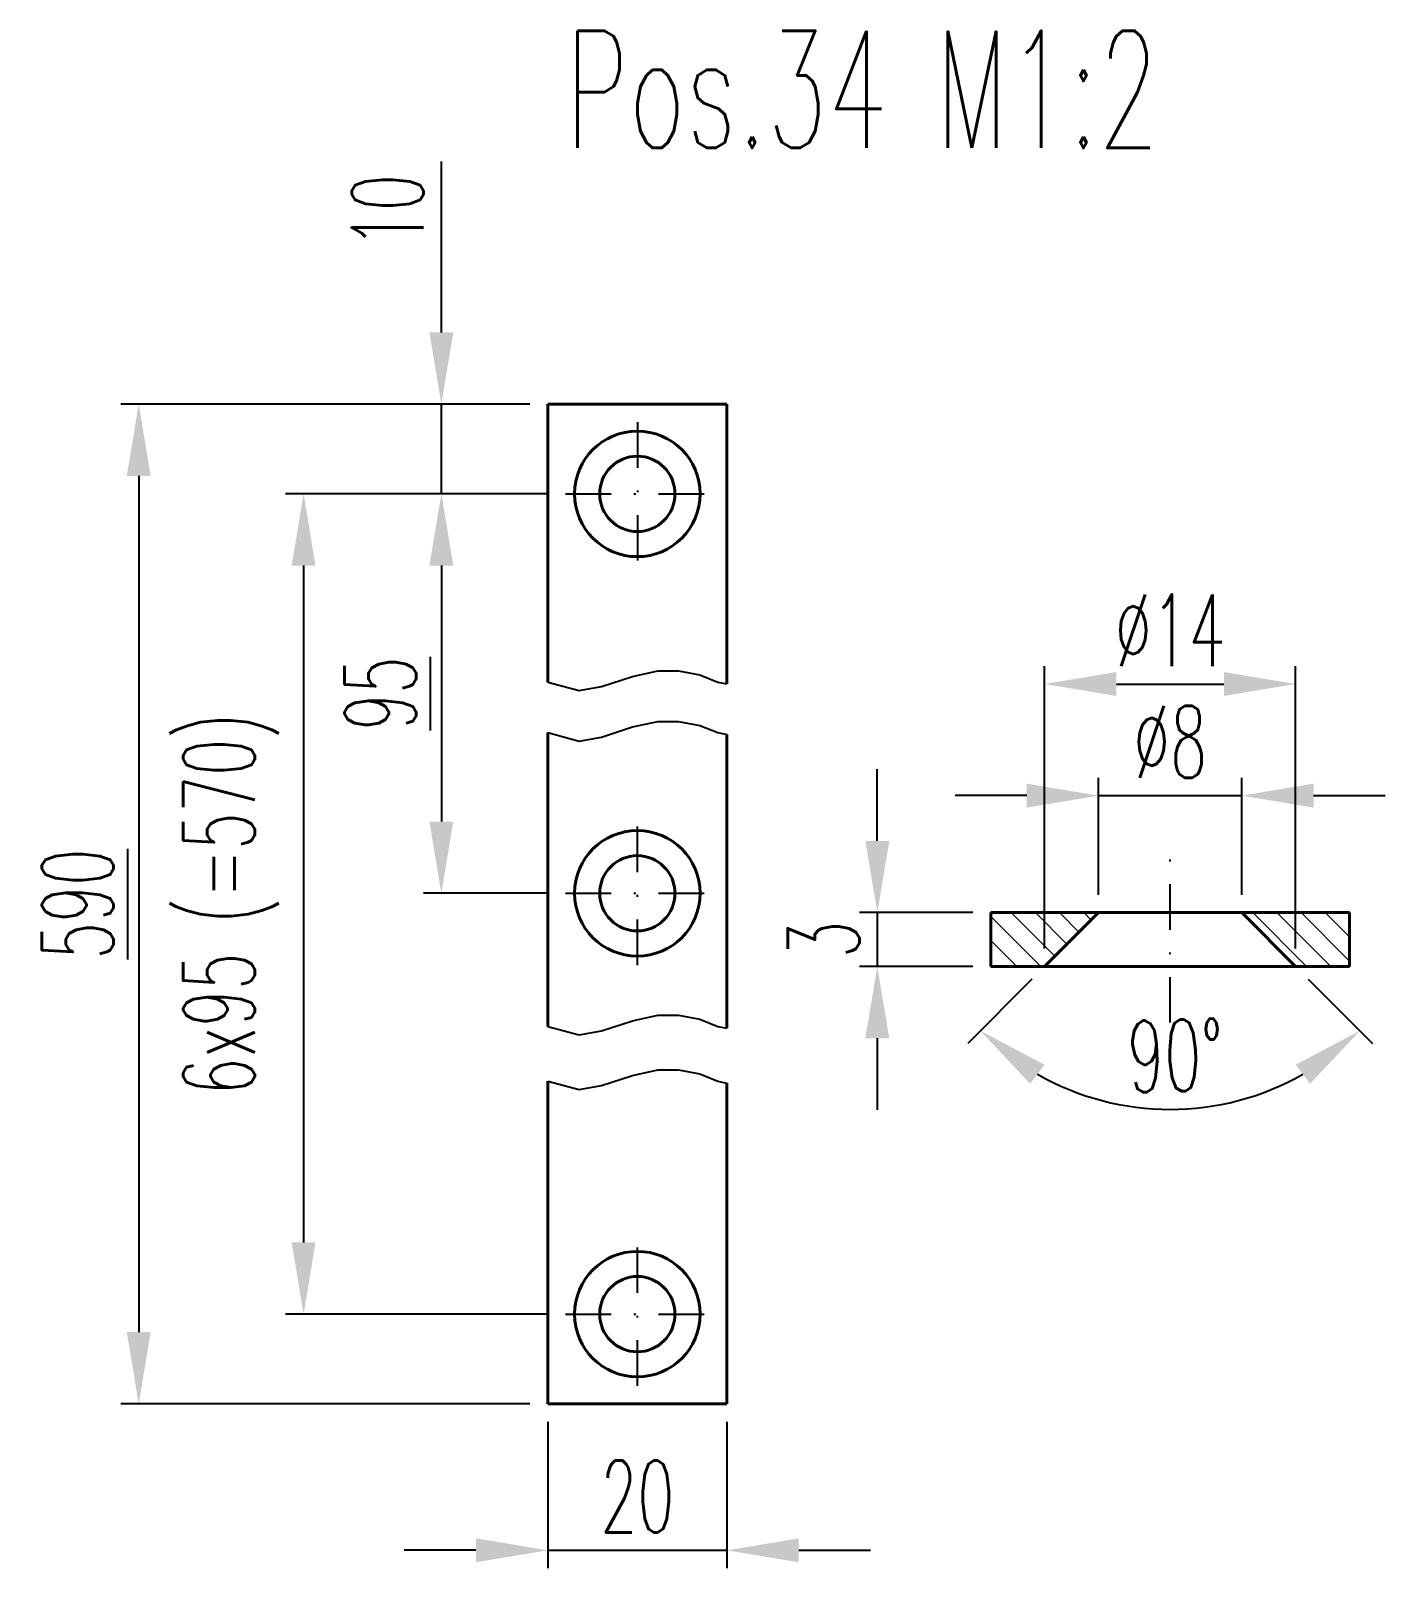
# Model space of a CAD drawing. Extents: x -2850 to -1661, y 5788 to 6629.
# Drawn here: x -1963.8 to -1888.2, y 5879.1 to 5964.8 of the extents above; entities that cross this region are included whole.
import ezdxf

# ---------------------------------------------------------------- set-up
doc = ezdxf.new("R2010")
doc.units = 0
doc.linetypes.add('STRICHPUNKT', pattern=[25.4, 12.7, -6.35, 0, -6.35])
doc.layers.get('Defpoints').update_dxf_attribs({"linetype": 'CONTINUOUS'})
for name, color, linetype, lineweight in [('ACHSE', 150, 'STRICHPUNKT', 25), ('BEM', 6, 'CONTINUOUS', 25), ('SCHRAFFUR', 252, 'CONTINUOUS', 13), ('TEXT_7', 1, 'CONTINUOUS', 60), ('VOLL_05', 7, 'CONTINUOUS', 40)]:
    doc.layers.add(name, color=color, linetype=linetype, lineweight=lineweight)
doc.styles.add('ROMANS', font='romans.shx', dxfattribs={"width": 0.6, "height": 80})
doc.styles.get("Standard").update_dxf_attribs({"font": 'romans.shx', "width": 0.6})
doc.dimstyles.get("Standard").update_dxf_attribs({"dimtxt": 4, "dimasz": 4, "dimexe": 1, "dimexo": 1, "dimgap": 1, "dimtad": 1, "dimdsep": 46, "dimtxsty": 'Standard', "dimcen": 0, "dimclrd": 256, "dimclre": 256, "dimclrt": 256, "dimazin": 0, "dimtfac": 1, "dimtmove": 0, "dimatfit": 3, "dimfxl": 0, "dimtolj": 1, "dimtzin": 0, "dimarcsym": 0})

# ---------------------------------------------------------------- blocks, each defined once
blk = doc.blocks.new('*D303')
at = {"layer": 'BEM', "lineweight": -2}
for p, q in [((-1934.95, 5887.255), (-1934.95, 5879.085)), ((-1924.95, 5887.255), (-1924.95, 5879.085)), ((-1938.95, 5880.085), (-1942.95, 5880.085)), ((-1934.95, 5880.085), (-1924.95, 5880.085)), ((-1920.95, 5880.085), (-1916.95, 5880.085))]:
    blk.add_line(p, q, dxfattribs=at)
at = {"layer": 'BEM'}
for points in [[(-1938.95, 5880.752), (-1938.95, 5879.418), (-1934.95, 5880.085)], [(-1920.95, 5880.752), (-1920.95, 5879.418), (-1924.95, 5880.085)]]:
    blk.add_solid(points, dxfattribs=at)
at = {"layer": 'Defpoints', "color": 0}
for p in [(-1934.95, 5888.255), (-1924.95, 5888.255), (-1924.95, 5880.085)]:
    blk.add_point(p, dxfattribs=at)
at = {"layer": 'BEM', "insert": (-1929.95, 5883.085), "char_height": 4, "attachment_point": 5}
blk.add_mtext('\\A1;20', dxfattribs=at)
blk = doc.blocks.new('*D302')
at = {"layer": 'BEM', "lineweight": -2}
for p, q in [((-1907.937, 5911.935), (-1911.524, 5908.348)), ((-1892.523, 5911.935), (-1888.936, 5908.348))]:
    blk.add_line(p, q, dxfattribs=at)
blk.add_arc((-1900.23, 5919.642), 14.972, 240.35363, 299.64637, dxfattribs=at)
at = {"layer": 'BEM'}
for points in [[(-1908.04, 5906.1), (-1907.231, 5907.16), (-1910.817, 5909.055)], [(-1893.229, 5907.16), (-1892.42, 5906.1), (-1889.643, 5909.055)]]:
    blk.add_solid(points, dxfattribs=at)
at = {"layer": 'Defpoints', "color": 0}
for p in [(-1904.23, 5915.642), (-1896.23, 5915.642), (-1907.23, 5912.642), (-1893.23, 5912.642), (-1904.105, 5905.18)]:
    blk.add_point(p, dxfattribs=at)
at = {"layer": 'BEM', "insert": (-1899.939, 5907.673), "char_height": 4, "attachment_point": 5, "rotation": 1.39094}
blk.add_mtext('\\A1;90°', dxfattribs=at)
blk = doc.blocks.new('*D301')
at = {"layer": 'BEM', "lineweight": -2}
for p, q in [((-1916.564, 5919.642), (-1916.564, 5923.642)), ((-1911.23, 5915.642), (-1917.564, 5915.642)), ((-1916.564, 5915.642), (-1916.564, 5912.642)), ((-1911.23, 5912.642), (-1917.564, 5912.642)), ((-1916.564, 5908.642), (-1916.564, 5904.642))]:
    blk.add_line(p, q, dxfattribs=at)
at = {"layer": 'BEM'}
for points in [[(-1917.23, 5919.642), (-1915.897, 5919.642), (-1916.564, 5915.642)], [(-1917.23, 5908.642), (-1915.897, 5908.642), (-1916.564, 5912.642)]]:
    blk.add_solid(points, dxfattribs=at)
at = {"layer": 'Defpoints', "color": 0}
for p in [(-1910.23, 5915.642), (-1916.564, 5912.642), (-1910.23, 5912.642)]:
    blk.add_point(p, dxfattribs=at)
at = {"layer": 'BEM', "insert": (-1919.564, 5914.142), "char_height": 4, "attachment_point": 5, "rotation": 90}
blk.add_mtext('\\A1;3', dxfattribs=at)
blk = doc.blocks.new('*D300')
at = {"layer": 'BEM', "lineweight": -2}
for p, q in [((-1904.23, 5916.642), (-1904.23, 5923.167)), ((-1896.23, 5916.642), (-1896.23, 5923.167)), ((-1908.23, 5922.167), (-1912.23, 5922.167)), ((-1904.23, 5922.167), (-1896.23, 5922.167)), ((-1892.23, 5922.167), (-1888.23, 5922.167))]:
    blk.add_line(p, q, dxfattribs=at)
at = {"layer": 'BEM'}
for points in [[(-1908.23, 5922.833), (-1908.23, 5921.5), (-1904.23, 5922.167)], [(-1892.23, 5922.833), (-1892.23, 5921.5), (-1896.23, 5922.167)]]:
    blk.add_solid(points, dxfattribs=at)
at = {"layer": 'Defpoints', "color": 0}
for p in [(-1896.23, 5922.167), (-1904.23, 5915.642), (-1896.23, 5915.642)]:
    blk.add_point(p, dxfattribs=at)
at = {"layer": 'BEM', "insert": (-1900.23, 5925.167), "char_height": 4, "attachment_point": 5}
blk.add_mtext('\\A1;%%c8', dxfattribs=at)
blk = doc.blocks.new('*D299')
at = {"layer": 'BEM', "lineweight": -2}
for p, q in [((-1907.23, 5913.642), (-1907.23, 5929.39)), ((-1893.23, 5913.642), (-1893.23, 5929.39)), ((-1903.23, 5928.39), (-1897.23, 5928.39))]:
    blk.add_line(p, q, dxfattribs=at)
at = {"layer": 'BEM'}
for points in [[(-1903.23, 5929.057), (-1903.23, 5927.724), (-1907.23, 5928.39)], [(-1897.23, 5929.057), (-1897.23, 5927.724), (-1893.23, 5928.39)]]:
    blk.add_solid(points, dxfattribs=at)
at = {"layer": 'Defpoints', "color": 0}
for p in [(-1893.23, 5928.39), (-1907.23, 5912.642), (-1893.23, 5912.642)]:
    blk.add_point(p, dxfattribs=at)
at = {"layer": 'BEM', "insert": (-1900.23, 5931.39), "char_height": 4, "attachment_point": 5}
blk.add_mtext('\\A1;%%c14', dxfattribs=at)
blk = doc.blocks.new('*D298')
at = {"layer": 'BEM', "lineweight": -2}
for p, q in [((-1940.883, 5947.992), (-1940.883, 5957.535)), ((-1935.95, 5943.992), (-1941.883, 5943.992)), ((-1940.883, 5938.992), (-1940.883, 5943.992)), ((-1934.95, 5938.992), (-1941.883, 5938.992)), ((-1940.883, 5934.992), (-1940.883, 5930.992))]:
    blk.add_line(p, q, dxfattribs=at)
at = {"layer": 'BEM'}
for points in [[(-1941.549, 5947.992), (-1940.216, 5947.992), (-1940.883, 5943.992)], [(-1941.549, 5934.992), (-1940.216, 5934.992), (-1940.883, 5938.992)]]:
    blk.add_solid(points, dxfattribs=at)
at = {"layer": 'Defpoints', "color": 0}
for p in [(-1940.883, 5943.992), (-1934.95, 5943.992), (-1933.95, 5938.992)]:
    blk.add_point(p, dxfattribs=at)
at = {"layer": 'BEM', "insert": (-1943.883, 5954.763), "char_height": 4, "attachment_point": 5, "rotation": 90}
blk.add_mtext('\\A1;10', dxfattribs=at)
blk = doc.blocks.new('*D297')
at = {"layer": 'BEM', "lineweight": -2}
for p, q in [((-1934.95, 5938.992), (-1941.883, 5938.992)), ((-1940.883, 5934.992), (-1940.883, 5920.72)), ((-1934.95, 5916.72), (-1941.883, 5916.72))]:
    blk.add_line(p, q, dxfattribs=at)
at = {"layer": 'BEM'}
for points in [[(-1941.549, 5934.992), (-1940.216, 5934.992), (-1940.883, 5938.992)], [(-1941.549, 5920.72), (-1940.216, 5920.72), (-1940.883, 5916.72)]]:
    blk.add_solid(points, dxfattribs=at)
at = {"layer": 'Defpoints', "color": 0}
for p in [(-1933.95, 5938.992), (-1940.883, 5916.72), (-1933.95, 5916.72)]:
    blk.add_point(p, dxfattribs=at)
at = {"layer": 'BEM', "insert": (-1944.283, 5927.856), "char_height": 4, "attachment_point": 5, "rotation": 90}
blk.add_mtext('\\A1;{\\L95}', dxfattribs=at)
blk = doc.blocks.new('*D296')
at = {"layer": 'BEM', "lineweight": -2}
for p, q in [((-1934.95, 5938.992), (-1949.568, 5938.992)), ((-1948.568, 5934.992), (-1948.568, 5897.255)), ((-1934.95, 5893.255), (-1949.568, 5893.255))]:
    blk.add_line(p, q, dxfattribs=at)
at = {"layer": 'BEM'}
for points in [[(-1949.235, 5934.992), (-1947.902, 5934.992), (-1948.568, 5938.992)], [(-1949.235, 5897.255), (-1947.902, 5897.255), (-1948.568, 5893.255)]]:
    blk.add_solid(points, dxfattribs=at)
at = {"layer": 'Defpoints', "color": 0}
for p in [(-1933.95, 5938.992), (-1948.568, 5893.255), (-1933.95, 5893.255)]:
    blk.add_point(p, dxfattribs=at)
at = {"layer": 'BEM', "insert": (-1952.616, 5916.123), "char_height": 4, "attachment_point": 5, "rotation": 90}
blk.add_mtext('\\A1;6x95 (=570)', dxfattribs=at)
blk = doc.blocks.new('*D295')
at = {"layer": 'BEM', "lineweight": -2}
for p, q in [((-1935.95, 5943.992), (-1958.762, 5943.992)), ((-1957.762, 5939.992), (-1957.762, 5892.255)), ((-1935.95, 5888.255), (-1958.762, 5888.255))]:
    blk.add_line(p, q, dxfattribs=at)
at = {"layer": 'BEM'}
for points in [[(-1958.429, 5939.992), (-1957.096, 5939.992), (-1957.762, 5943.992)], [(-1958.429, 5892.255), (-1957.096, 5892.255), (-1957.762, 5888.255)]]:
    blk.add_solid(points, dxfattribs=at)
at = {"layer": 'Defpoints', "color": 0}
for p in [(-1934.95, 5943.992), (-1957.762, 5888.255), (-1934.95, 5888.255)]:
    blk.add_point(p, dxfattribs=at)
at = {"layer": 'BEM', "insert": (-1961.162, 5916.123), "char_height": 4, "attachment_point": 5, "rotation": 90}
blk.add_mtext('\\A1;{\\L590}', dxfattribs=at)

msp = doc.modelspace()

# ---------------------------------------------------------------- linework, layer by layer
at = {"layer": 'ACHSE', "ltscale": 0.2}
for p, q in [((-1929.9501, 5942.9918), (-1929.9501, 5934.9918)), ((-1933.9501, 5938.9918), (-1925.9501, 5938.9918)), ((-1929.9501, 5912.7201), (-1929.9501, 5920.7201)), ((-1900.23, 5909.5112), (-1900.23, 5918.9583)), ((-1933.9501, 5916.7201), (-1925.9501, 5916.7201)), ((-1929.9501, 5889.255), (-1929.9501, 5897.255)), ((-1933.9501, 5893.255), (-1925.9501, 5893.255))]:
    msp.add_line(p, q, dxfattribs=at)
at = {"layer": 'BEM'}
for points in [[(-1934.9501, 5928.5015), (-1933.1987, 5928.0305), (-1931.9451, 5928.2543), (-1930.2214, 5928.8137), (-1928.8111, 5929.127), (-1927.6471, 5929.127), (-1926.4607, 5928.9032), (-1925.4534, 5928.5004), (-1924.9501, 5928.3975)], [(-1934.9501, 5925.6828), (-1933.1987, 5925.2118), (-1931.9451, 5925.4355), (-1930.2214, 5925.995), (-1928.8111, 5926.3083), (-1927.6471, 5926.3083), (-1926.4607, 5926.0845), (-1925.4534, 5925.6817), (-1924.9501, 5925.5788)], [(-1934.9501, 5909.2955), (-1933.1987, 5908.8245), (-1931.9451, 5909.0482), (-1930.2214, 5909.6077), (-1928.8111, 5909.921), (-1927.6471, 5909.921), (-1926.4607, 5909.6972), (-1925.4534, 5909.2944), (-1924.9501, 5909.1915)], [(-1934.9501, 5906.2458), (-1933.1987, 5905.7747), (-1931.9451, 5905.9985), (-1930.2214, 5906.5579), (-1928.8111, 5906.8713), (-1927.6471, 5906.8713), (-1926.4607, 5906.6475), (-1925.4534, 5906.2447), (-1924.9501, 5906.1417)]]:
    msp.add_lwpolyline(points, dxfattribs=at)
at = {"layer": 'SCHRAFFUR'}
for p, q in [((-1906.6613, 5913.2104), (-1909.0926, 5915.6417)), ((-1905.9878, 5913.8839), (-1907.7455, 5915.6417)), ((-1905.3143, 5914.5574), (-1906.3985, 5915.6417)), ((-1904.6407, 5915.2309), (-1905.0515, 5915.6417)), ((-1892.6222, 5912.6417), (-1895.6222, 5915.6417)), ((-1891.2752, 5912.6417), (-1894.2752, 5915.6417)), ((-1890.23, 5912.9436), (-1892.9281, 5915.6417)), ((-1890.23, 5914.2906), (-1891.5811, 5915.6417)), ((-1890.23, 5915.6376), (-1890.234, 5915.6417)), ((-1907.4396, 5912.6417), (-1910.23, 5915.4321)), ((-1908.7867, 5912.6417), (-1910.23, 5914.085)), ((-1910.1337, 5912.6417), (-1910.23, 5912.738))]:
    msp.add_line(p, q, dxfattribs=at)
at = {"layer": 'VOLL_05'}
for p, q in [((-1934.9501, 5943.9918), (-1934.9501, 5928.5015)), ((-1934.9501, 5943.9918), (-1924.9501, 5943.9918)), ((-1924.9501, 5943.9918), (-1924.9501, 5928.3975)), ((-1934.9501, 5925.6828), (-1934.9501, 5909.2955)), ((-1924.9501, 5925.5788), (-1924.9501, 5909.1915)), ((-1910.23, 5915.6417), (-1890.23, 5915.6417)), ((-1910.23, 5912.6417), (-1910.23, 5915.6417)), ((-1907.23, 5912.6417), (-1904.23, 5915.6417)), ((-1893.23, 5912.6417), (-1896.23, 5915.6417)), ((-1890.23, 5912.6417), (-1890.23, 5915.6417)), ((-1910.23, 5912.6417), (-1890.23, 5912.6417)), ((-1934.9501, 5906.2458), (-1934.9501, 5888.255)), ((-1924.9501, 5906.1417), (-1924.9501, 5888.255)), ((-1934.9501, 5888.255), (-1924.9501, 5888.255))]:
    msp.add_line(p, q, dxfattribs=at)
for centre, radius in [((-1929.9501, 5938.9918), 3.5), ((-1929.9501, 5938.9918), 2.1), ((-1929.9501, 5916.7201), 3.5), ((-1929.9501, 5916.7201), 2.1), ((-1929.9501, 5893.255), 3.5), ((-1929.9501, 5893.255), 2.1)]:
    msp.add_circle(centre, radius, dxfattribs=at)

# ---------------------------------------------------------------- texts
at = {"layer": 'TEXT_7', "style": 'ROMANS', "width": 0.6}
msp.add_text('Pos.34 M1:2', height=6.534407, dxfattribs=at).set_placement((-1933.9689, 5958.2824))

# ---------------------------------------------------------------- dimensions: what is measured, and where the dimension line sits
at = {"layer": 'BEM'}
dim = msp.add_linear_dim(base=(-1940.8828, 5943.9918), p1=(-1933.9501, 5938.9918), p2=(-1934.9501, 5943.9918), angle=90, dimstyle='Standard', override={"dimlfac": 2}, dxfattribs=at)
dim.commit()
dim.dimension.update_dxf_attribs({"geometry": '*D298', "text_midpoint": (-1943.8828, 5954.7633)})
for base, p1, p2, text, picture, middle in [((-1957.7623, 5888.255), (-1934.9501, 5943.9918), (-1934.9501, 5888.255), '{\\L590}', '*D295', (-1961.1623, 5916.1234)), ((-1948.5683, 5893.255), (-1933.9501, 5938.9918), (-1933.9501, 5893.255), '6x95 (=570)', '*D296', (-1952.6159, 5916.1234)), ((-1940.8828, 5916.7201), (-1933.9501, 5938.9918), (-1933.9501, 5916.7201), '{\\L95}', '*D297', (-1944.2828, 5927.856))]:
    dim = msp.add_linear_dim(base=base, p1=p1, p2=p2, angle=90, text=text, dimstyle='Standard', override={"dimlfac": 2}, dxfattribs=at)
    dim.commit()
    dim.dimension.update_dxf_attribs({"geometry": picture, "text_midpoint": middle})
for p1, p2, distance, picture, middle in [((-1907.23, 5912.6417), (-1893.23, 5912.6417), 15.7488, '*D299', (-1900.23, 5931.3905)), ((-1904.23, 5915.6417), (-1896.23, 5915.6417), 6.5249, '*D300', (-1900.23, 5925.1666))]:
    dim = msp.add_aligned_dim(p1=p1, p2=p2, distance=distance, text='%%c<>', dimstyle='Standard', dxfattribs=at)
    dim.commit()
    dim.dimension.update_dxf_attribs({"geometry": picture, "text_midpoint": middle})
dim = msp.add_linear_dim(base=(-1916.5636, 5912.6417), p1=(-1910.23, 5915.6417), p2=(-1910.23, 5912.6417), angle=90, dimstyle='Standard', dxfattribs=at)
dim.commit()
dim.dimension.update_dxf_attribs({"geometry": '*D301', "text_midpoint": (-1916.5636, 5914.1417), "dimtype": 160})
dim = msp.add_angular_dim_2l(base=(-1904.105, 5905.1801), line1=((-1893.23, 5912.6417), (-1896.23, 5915.6417)), line2=((-1907.23, 5912.6417), (-1904.23, 5915.6417)), text='90°', dimstyle='Standard', dxfattribs=at)
dim.commit()
dim.dimension.update_dxf_attribs({"geometry": '*D302', "text_midpoint": (-1899.8666, 5904.6744), "dimtype": 162})
dim = msp.add_linear_dim(base=(-1924.9501, 5880.0851), p1=(-1934.9501, 5888.255), p2=(-1924.9501, 5888.255), dimstyle='Standard', override={"dimlfac": 2}, dxfattribs=at)
dim.commit()
dim.dimension.update_dxf_attribs({"geometry": '*D303', "text_midpoint": (-1929.9501, 5883.0851)})

doc.saveas('drawing.dxf')
